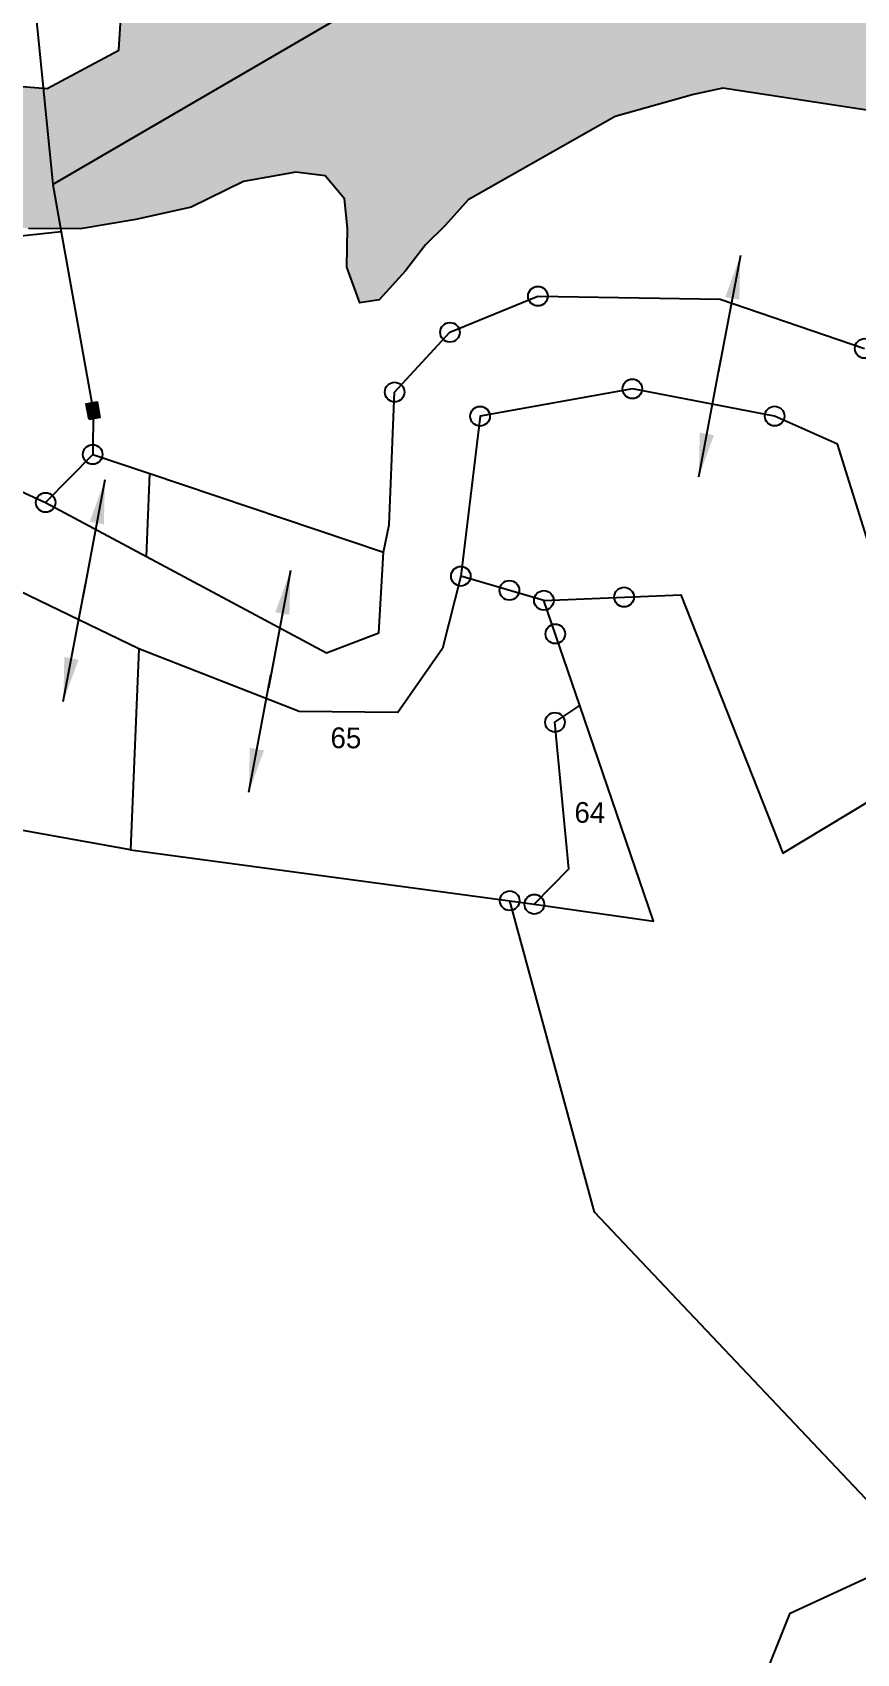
# Model space of a CAD drawing. Header units: metres. Extents: x 286169 to 288657, y 2015505 to 2018869.
# Drawn here: x 287228.1 to 287413.1, y 2017840.5 to 2018204.5 of the extents above; entities that cross this region are included whole.
import ezdxf
from ezdxf.enums import TextEntityAlignment as Align

# ---------------------------------------------------------------- set-up
doc = ezdxf.new("R2010")
doc.units = ezdxf.units.M
doc.header["$MEASUREMENT"] = 0
for name, color, linetype in [('POLY_HATCH', 12, 'Continuous'), ('POLY_PARCEL', 6, 'Continuous'), ('POLY_WATER', 4, 'Continuous'), ('SYM_ARROW', 1, 'Continuous'), ('SYM_STONE', 1, 'Continuous'), ('TEXT_PARCEL', 7, 'Continuous')]:
    doc.layers.add(name, color=color, linetype=linetype)
doc.styles.get("Standard").update_dxf_attribs({"font": 'arial.ttf'})
doc.styles.add('TEXT_MAP', font='', dxfattribs={"height": 1.8})
doc.styles.get('TEXT_MAP').set_extended_font_data('Kruti Dev 050')
doc.dimstyles.get("Standard").update_dxf_attribs({"dimtxt": 0.18, "dimasz": 0.18, "dimexe": 0.18, "dimexo": 0.0625, "dimgap": 0.09, "dimtad": 0, "dimtih": 1, "dimtoh": 1, "dimdec": 4, "dimzin": 0, "dimdsep": 46, "dimtxsty": 'Standard', "dimcen": 0.09, "dimadec": 0, "dimazin": 0, "dimtfac": 1, "dimtdec": 4, "dimtofl": 0, "dimtmove": 0, "dimatfit": 3, "dimfxl": 0, "dimtolj": 1, "dimtzin": 0, "dimarcsym": 0})

# ---------------------------------------------------------------- blocks, each defined once
blk = doc.blocks.new('STONE')
blk.add_circle((0, 0), 0.851)
blk = doc.blocks.new('STONESQUAREFILLED')
blk.add_hatch(color=256).paths.add_polyline_path([(0.7, -0.48), (0.7, 0.48), (-0.7, 0.48), (-0.7, -0.48)])
blk.add_lwpolyline([(-0.7, 0.48), (0.7, 0.48), (0.7, -0.48), (-0.7, -0.48)], close=True)
blk = doc.blocks.new('TEXTDOUBLEARROW')
for points in [[(-6.633, 0.014), (0.199, 0.014)], [(6.255, 0.014), (-0.578, 0.014)]]:
    blk.add_leader(points, dimstyle='Standard', override={"dimtxt": 2.5, "dimasz": 2.5, "dimexe": 1.25, "dimexo": 0.625, "dimgap": 0.625, "dimtad": 1, "dimtih": 0, "dimtoh": 0, "dimzin": 8, "dimcen": 2.5, "dimtofl": 1})
blk = doc.blocks.new('200')
at = {"layer": 'POLY_HATCH'}
h = blk.add_hatch(dxfattribs=at)
h.set_pattern_fill('ZIGZAG', color=256, scale=75.117771, style=0)
h.set_pattern_definition([(0, (286171.606, 2015453.449), (9.389721, 9.389721), [9.38972, -9.38972]), (90, (286180.996, 2015453.449), (-9.389721, 9.389721), [9.38972, -9.38972])])
h.paths.add_polyline_path([(287695.54, 2018118.17), (287699.08, 2018125.25), (287708.28, 2018131.61), (287718.18, 2018137.27), (287730.22, 2018145.05), (287743.66, 2018150.71), (287750.03, 2018155.66), (287750.03, 2018162.03), (287746.49, 2018169.81), (287742.95, 2018179), (287739.42, 2018198.81), (287732.34, 2018209.41), (287719.6, 2018210.12), (287706.86, 2018203.76), (287654.49, 2018174.05), (287625.47, 2018162.03), (287613.44, 2018155.66), (287593.63, 2018153.54), (287587.97, 2018157.78), (287586.55, 2018167.68), (287583.01, 2018174.05), (287573.1, 2018175.46), (287563.2, 2018173.34), (287551.16, 2018166.27), (287536.3, 2018161.32), (287526.39, 2018155.66), (287517.19, 2018151.42), (287507.29, 2018150.71), (287500.92, 2018154.95), (287496.67, 2018161.32), (287490.3, 2018172.63), (287481.1, 2018183.24), (287461.28, 2018203.76), (287442.88, 2018217.9), (287428.73, 2018227.8), (287422.36, 2018235.58), (287419.53, 2018243.37), (287418.82, 2018251.15), (287418.82, 2018259.63), (287416.7, 2018268.83), (287412.45, 2018275.9), (287398.3, 2018282.97), (287372.28, 2018275.61), (287342.55, 2018252.27), (287329.11, 2018242.37), (287311.42, 2018232.47), (287300.09, 2018224.69), (287285.23, 2018219.03), (287276.03, 2018216.2), (287271.08, 2018221.15), (287263.29, 2018221.15), (287258.34, 2018215.49), (287258.34, 2018210.54), (287257.63, 2018196.4), (287242.06, 2018187.91), (287232.15, 2018188.62), (287224.37, 2018192.86), (287211.63, 2018196.4), (287191.81, 2018199.23), (287174.12, 2018200.64), (287152.89, 2018201.35), (287135.9, 2018197.81), (287122.46, 2018192.86), (287110.43, 2018187.2), (287100.52, 2018182.25), (287090.61, 2018180.13), (287083.53, 2018182.96), (287072.92, 2018187.2), (287063.01, 2018193.57), (287053.1, 2018197.1), (287040.36, 2018198.52), (287012.76, 2018202.06), (286997.9, 2018207.71), (286990.82, 2018212.67), (286982.33, 2018220.45), (286976.67, 2018224.69), (286967.47, 2018229.64), (286951.19, 2018233.88), (286935.62, 2018237.42), (286898.82, 2018236.71), (286877.59, 2018233.18), (286866.26, 2018229.64), (286860.6, 2018226.1), (286860.6, 2018220.45), (286863.43, 2018212.67), (286867.68, 2018207.01), (286876.17, 2018205.59), (286886.79, 2018206.3), (286899.53, 2018207.01), (286908.02, 2018208.42), (286930.67, 2018211.96), (286943.41, 2018213.37), (286951.19, 2018211.96), (286968.18, 2018202.76), (286980.21, 2018199.23), (286992.94, 2018196.4), (287016.3, 2018192.86), (287026.21, 2018187.91), (287029.75, 2018182.25), (287030.45, 2018174.47), (287031.16, 2018163.86), (287032.58, 2018158.2), (287036.82, 2018152.54), (287044.61, 2018151.13), (287053.1, 2018153.25), (287063.01, 2018153.96), (287080.7, 2018153.96), (287092.02, 2018153.96), (287106.18, 2018156.08), (287111.84, 2018159.62), (287123.87, 2018165.98), (287134.49, 2018170.23), (287171.04, 2018175.88), (287181.66, 2018173.05), (287194.4, 2018169.51), (287205.01, 2018165.27), (287216.34, 2018161.02), (287226.95, 2018158.19), (287238.28, 2018157.49), (287249.6, 2018157.49), (287261.63, 2018159.61), (287273.66, 2018162.44), (287284.99, 2018168.1), (287296.31, 2018170.22), (287302.68, 2018169.51), (287306.92, 2018164.56), (287307.63, 2018158.19), (287307.63, 2018149.71), (287310.46, 2018141.93), (287314.71, 2018142.63), (287320.37, 2018149), (287324.62, 2018154.66), (287328.86, 2018158.9), (287333.82, 2018164.56), (287365.66, 2018182.95), (287382.65, 2018187.9), (287389.02, 2018189.32), (287423.7, 2018184.36), (287447.05, 2018170.93), (287455.54, 2018163.15), (287471.11, 2018141.93), (287483.85, 2018129.19), (287493.76, 2018121.41), (287506.5, 2018119.29), (287516.41, 2018120), (287527.02, 2018120.71), (287531.98, 2018118.59), (287534.1, 2018111.51), (287532.68, 2018103.73), (287531.27, 2018097.37), (287534.1, 2018094.54), (287543.3, 2018093.12), (287546.13, 2018094.54), (287551.09, 2018099.49), (287556.75, 2018103.73), (287566.65, 2018108.68), (287575.15, 2018111.51), (287586.47, 2018110.1), (287591.42, 2018106.56), (287594.96, 2018102.32), (287594.26, 2018094.54), (287591.42, 2018090.29), (287587.89, 2018088.17), (287584.35, 2018087.46), (287575.85, 2018085.34), (287565.95, 2018081.1), (287558.16, 2018076.85), (287553.21, 2018071.2), (287547.55, 2018066.24), (287544.72, 2018058.46), (287542.59, 2018051.39), (287541.18, 2018042.9), (287540.47, 2018035.83), (287541.18, 2018027.34), (287544.01, 2017994.1), (287555.41, 2018000.5), (287573.1, 2018025.25), (287592.21, 2018039.66), (287597.17, 2018046.74), (287604.95, 2018056.64), (287610.61, 2018066.54), (287615.57, 2018072.2), (287623.35, 2018078.56), (287641.75, 2018085.64), (287662.98, 2018091.3), (287675.01, 2018099.08), (287692, 2018110.39)])
h.paths.add_polyline_path([(287574.44, 2017934.69), (287577.27, 2017947.42), (287579.39, 2017958.74), (287580.81, 2017968.64), (287581.52, 2017979.95), (287577.98, 2017987.73), (287573.73, 2017984.2), (287569.49, 2017976.42), (287564.53, 2017970.76), (287560.99, 2017965.81), (287557.45, 2017960.86), (287548.25, 2017955.91), (287544.01, 2017955.2), (287534.81, 2017938.93), (287531.98, 2017931.86), (287531.27, 2017924.08), (287531.27, 2017919.13), (287534.1, 2017912.76), (287536.93, 2017907.81), (287541.18, 2017901.44), (287543.3, 2017893.66), (287544.01, 2017890.83), (287551.09, 2017888.71), (287556.04, 2017892.96), (287564.53, 2017905.69)])
for points in [[(287423.7, 2018184.36), (287389.02, 2018189.32), (287382.65, 2018187.9), (287365.66, 2018182.95), (287333.82, 2018164.56), (287328.86, 2018158.9), (287324.62, 2018154.66), (287320.37, 2018149), (287314.71, 2018142.63), (287310.46, 2018141.93), (287307.63, 2018149.71), (287307.63, 2018158.19), (287306.92, 2018164.56), (287302.68, 2018169.51), (287296.31, 2018170.22), (287284.99, 2018168.1), (287273.66, 2018162.44), (287261.63, 2018159.61), (287249.6, 2018157.49), (287238.28, 2018157.49)], [(287174.12, 2018200.64), (287191.81, 2018199.23), (287211.63, 2018196.4), (287224.37, 2018192.86), (287232.15, 2018188.62), (287242.06, 2018187.91), (287257.63, 2018196.4), (287258.34, 2018210.54)]]:
    blk.add_lwpolyline(points, dxfattribs=at)
at = {"layer": 'POLY_PARCEL'}
for points in [[(287424.24, 2018274.63), (287319.92, 2018212.54), (287243.48, 2018167.1)], [(287239.17, 2018206.99), (287243.48, 2018167.1)], [(287243.48, 2018167.1), (287245.41, 2018156.82)], [(287245.41, 2018156.82), (287109.31, 2018140.91)], [(287245.41, 2018156.82), (287252.71, 2018117.98), (287252.71, 2018108.45)], [(287252.71, 2018108.45), (287242.57, 2018097.91)], [(287252.71, 2018108.45), (287265.18, 2018104.39)], [(287264.61, 2018086.36), (287265.18, 2018104.39)], [(287265.18, 2018104.39), (287316.14, 2018087.79)], [(287351.09, 2018077.61), (287332.99, 2018082.7)], [(287351.09, 2018077.61), (287380.87, 2018079.1), (287403.51, 2018023.14), (287436.78, 2018043.57)], [(287359.1, 2018054.8), (287351.09, 2018077.61)], [(287263.12, 2018066.31), (287261.7, 2018022.54)], [(287261.7, 2018022.54), (287094.77, 2018051.01), (287087.15, 2018054.33)], [(287349.61, 2018011.52), (287357.02, 2018019.27), (287353.74, 2018051.12), (287359.1, 2018054.8)], [(287349.61, 2018011.52), (287375.52, 2018008.07), (287359.1, 2018054.8)], [(287261.7, 2018022.54), (287344.25, 2018012.23)], [(287435.55, 2017871.52), (287426.76, 2017878.87), (287363.31, 2017944.66), (287344.25, 2018012.23)], [(287344.25, 2018012.23), (287349.61, 2018011.52)], [(287394.44, 2017826.57), (287406.65, 2017857.83), (287435.55, 2017871.52)]]:
    blk.add_lwpolyline(points, dxfattribs=at)
at = {"layer": 'POLY_WATER'}
for points in [[(287316.14, 2018087.79), (287317.33, 2018093.74), (287318.23, 2018122.61), (287330.14, 2018135.71), (287349.2, 2018143.75), (287388.83, 2018143.48), (287420.33, 2018133.02)], [(287107.71, 2018121.47), (287205.93, 2018114.28), (287242.57, 2018097.91)], [(287436.78, 2018043.57), (287414.6, 2018112.17), (287400.9, 2018118.13), (287369.92, 2018123.78), (287336.86, 2018117.53), (287332.99, 2018082.7)], [(287242.57, 2018097.91), (287264.61, 2018086.36)], [(287264.61, 2018086.36), (287303.93, 2018065.76), (287315.25, 2018070.22), (287316.14, 2018087.79)], [(287263.12, 2018066.31), (287228.27, 2018082.68)], [(287332.99, 2018082.7), (287329.11, 2018066.92), (287319.58, 2018052.93), (287298.14, 2018052.93), (287263.12, 2018066.31)]]:
    blk.add_lwpolyline(points, dxfattribs=at)
at = {"layer": 'SYM_ARROW'}
for p, xscale, yscale, zscale, rotation in [((287389.01, 2018129.58), 3.801712451151712, 3.801712451151712, 3.801712451151712, 79.8796842183003), ((287251.29, 2018079.51), 3.801712451151799, 3.801712451151799, 3.801712451151799, 79.87968421829945), ((287291.8, 2018060.16), 3.801712451151799, 3.801712451151799, 3.801712451151799, 79.87968421829945)]:
    blk.add_blockref('TEXTDOUBLEARROW', p, dxfattribs=dict(at, xscale=xscale, yscale=yscale, zscale=zscale, rotation=rotation))
at = {"layer": 'SYM_STONE', "xscale": 2.503925708691277, "yscale": 2.503925708691277, "zscale": 2.503925708691277}
for p in [(287349.2, 2018143.75), (287330.14, 2018135.71), (287420.33, 2018133.02), (287318.23, 2018122.61), (287369.92, 2018123.78), (287336.86, 2018117.53), (287400.9, 2018118.13), (287252.71, 2018108.45), (287242.57, 2018097.91), (287332.99, 2018082.7), (287343.58, 2018079.72), (287351.09, 2018077.61), (287368.52, 2018078.48), (287353.64, 2018070.35), (287353.74, 2018051.12), (287344.25, 2018012.23), (287349.61, 2018011.52)]:
    blk.add_blockref('STONE', p, dxfattribs=at)
at = {"layer": 'SYM_STONE', "xscale": 2.503925708691277, "yscale": 2.503925708691277, "zscale": 2.503925708691277, "rotation": 100.6466673812158}
blk.add_blockref('STONESQUAREFILLED', (287252.71, 2018117.98), dxfattribs=at)
at = {"layer": 'TEXT_PARCEL', "style": 'TEXT_MAP'}
for s, p in [('65', (287308.32, 2018047.33)), ('64', (287361.51, 2018031.58))]:
    blk.add_text(s, height=4.507, dxfattribs=at).set_placement(p, align=Align.MIDDLE)

msp = doc.modelspace()

# ---------------------------------------------------------------- block references
at = {"xscale": 1.032536839166635, "yscale": 1.032536839166635, "zscale": 1.032536839166635, "rotation": 359.482446061383}
msp.add_blockref('200', (-28167.8, -62897.39), dxfattribs=at)

doc.saveas('drawing.dxf')
